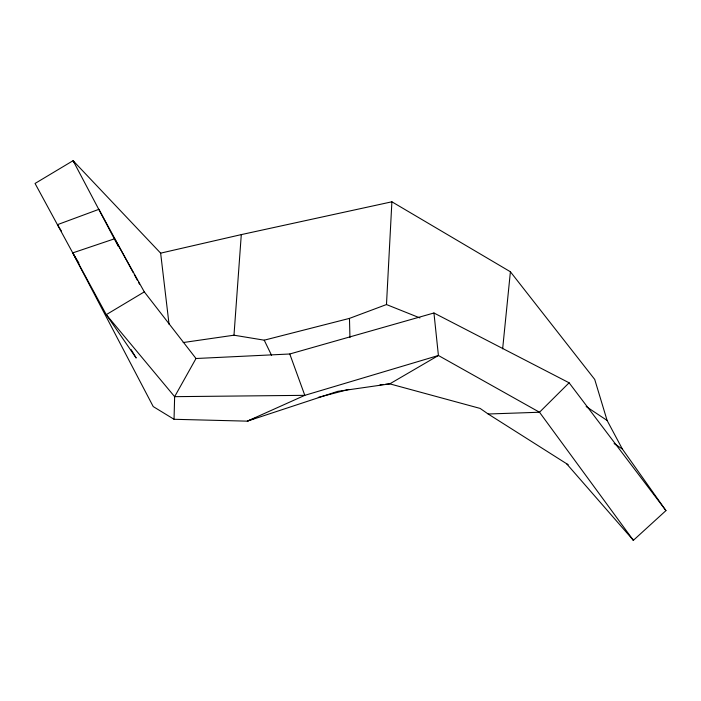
<?xml version="1.0" encoding="UTF-8"?>
<svg xmlns="http://www.w3.org/2000/svg" width="701" height="701" viewBox="0 0 701 701"><rect width="100%" height="100%" fill="white"/><g stroke="black" fill="none" stroke-linecap="round" stroke-linejoin="round"><path stroke-width="1.05" d="M632.346 538.412L633.38 540.313L539.507 412.241L438.414 355.495L389.791 383.859L337.724 391.351L247.295 421.152L174.041 419.286L174.637 396.661L196 358.509L289.776 353.996L433.945 312.988L569.107 382.799L665.95 510.608L633.38 540.313L566.513 463.65M183.163 342.552L233.985 335.201L264.224 340.178L349.466 318.394L386.479 304.549L391.894 201.8L241.293 234.607L160.643 253.149L73.079 160.687L35.05 183.46L106.28 314.653L136.187 358.018L131.131 349.641M233.985 335.201L241.293 234.607M502.643 348.826L510.398 271.76L391.894 201.8M569.107 382.799L539.507 412.241L488.168 414.002L480.132 408.42L389.791 383.859L385.445 384.288M196 358.509L144.31 291.879L106.28 314.653L174.637 396.661L304.804 395.338L438.414 355.495L433.945 312.988M255.383 417.989L247.295 421.152L304.804 395.338L289.776 353.996M174.041 419.286L153.221 406.571L72.746 252.895L114.631 238.761L144.31 291.879M318.272 397.379L348.818 389.414M380.012 384.823L383.272 384.498M386.479 304.549L419.917 317.93M488.168 414.002L568.213 464.737M614.094 443.593L622.339 448.99L665.95 510.608M586.167 406.554L607.101 420.442L622.339 448.99M510.398 271.76L594.72 379.425L607.101 420.442M74.876 163.421L73.079 160.687L118.443 246.621M61.451 231.155L57.429 224.679L98.92 209.327L133.251 272.628M72.746 252.895L78.924 263.129M134.294 274.547L137.414 280.304M138.456 282.214L139.49 284.133M264.224 340.178L271.594 355.372M160.643 253.149L169.055 324.309M349.466 318.394L349.948 337.558"/></g></svg>
